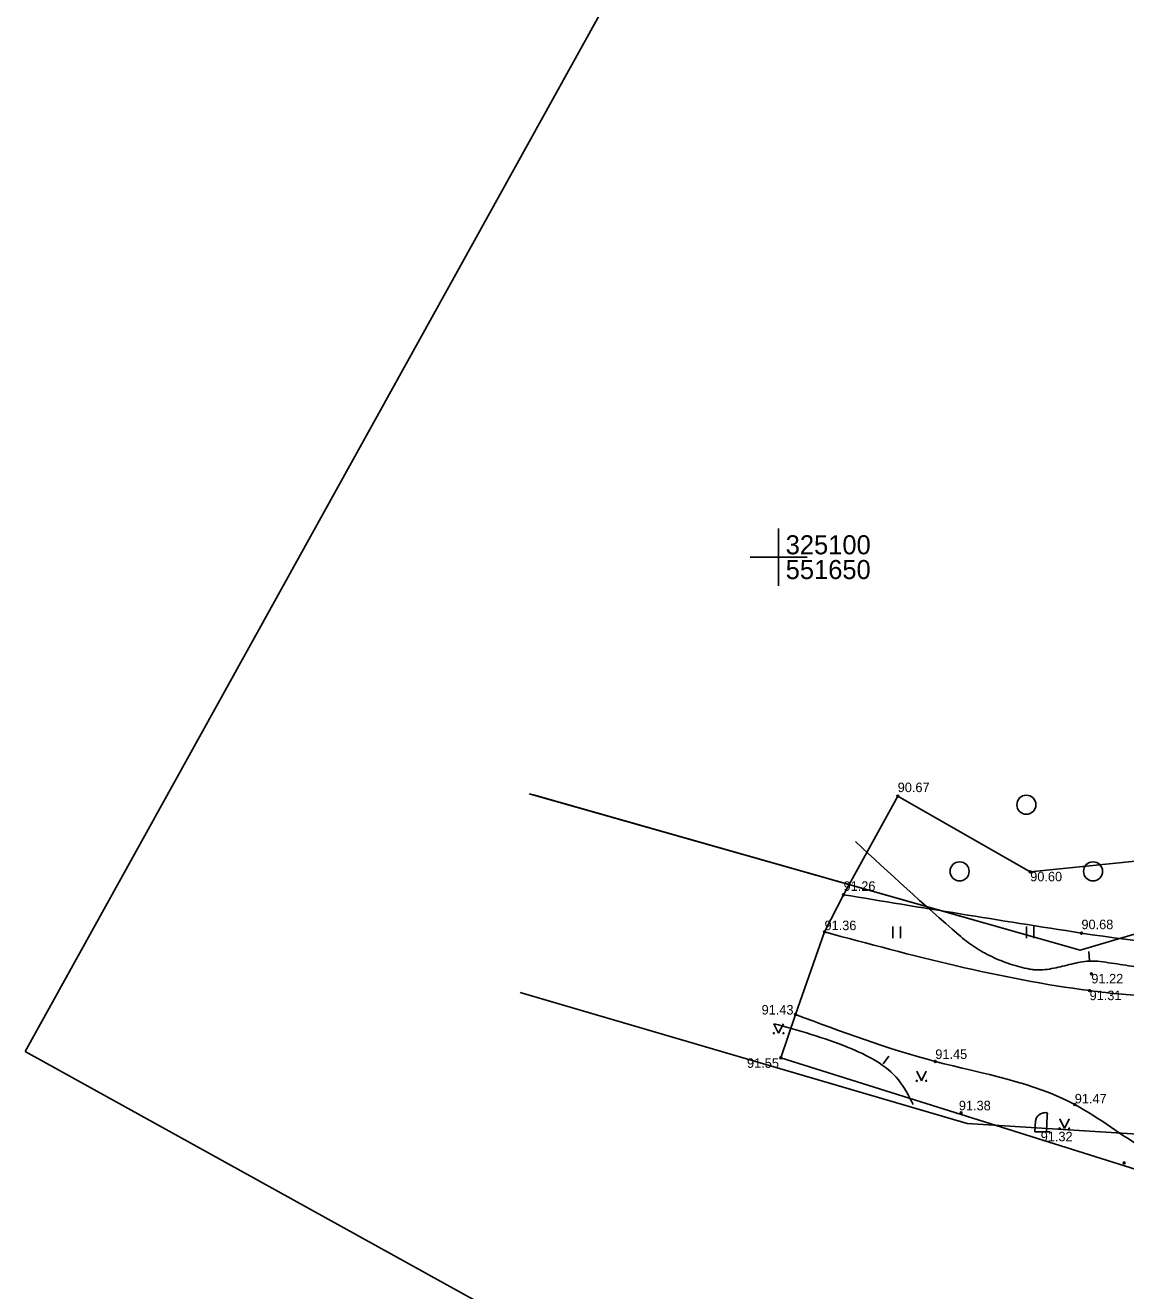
# Model space of a CAD drawing. Extents: x 551610 to 552368, y 324982 to 326143.
# Drawn here: x 551610.5 to 551668.2, y 325061.5 to 325127.9 of the extents above; entities that cross this region are included whole.
import ezdxf

# ---------------------------------------------------------------- set-up
doc = ezdxf.new("R2010")
doc.units = 0
for name, color, linetype in [('CELI_CMAL_####_####_#', 7, 'Continuous'), ('GEOD_ELEM_####_####_#', 7, 'Continuous'), ('GEOD_KORD_####_TKST_#', 7, 'Continuous'), ('NORB_ZOGS_ZSTP_####_#', 7, 'Continuous'), ('RAMI_PLAN_####_TKST_#', 7, 'Continuous'), ('RAMI_UZMR_####_####_#', 7, 'Continuous'), ('RELJ_AATZ_####_TKST_#', 7, 'Continuous'), ('RELJ_ELEM_####_####_#', 7, 'Continuous'), ('RELJ_HORZ_PAMT_####_#', 7, 'Continuous'), ('ROBZ_IERR_####_####_#', 7, 'Continuous'), ('ROBZ_PROJ_####_####_#', 7, 'Continuous'), ('ROBZ_UZMR_####_####_#', 7, 'Continuous'), ('TERT_ELEM_####_####_#', 7, 'Continuous'), ('TERT_KONT_####_####_#', 7, 'Continuous')]:
    doc.layers.add(name, color=color, linetype=linetype)

msp = doc.modelspace()

# ---------------------------------------------------------------- linework, layer by layer
at = {"layer": 'CELI_CMAL_####_####_#'}
for points in [[(551782.413, 325295.535), (551777.482, 325291.074), (551764.764, 325279.524), (551750.088, 325265.539), (551739.117, 325253.881), (551729.333, 325242.199), (551722.878, 325233.479), (551715.226, 325221.006), (551708.506, 325208.219), (551699.147, 325178.327), (551697.879, 325163.828), (551698.131, 325147.079), (551697.788, 325133.322), (551697.162, 325123.276), (551695.575, 325111.735), (551693.14, 325100.661), (551688.204, 325089.944), (551685.156, 325085.248), (551675.056, 325077.519), (551669.724, 325076.946), (551666.32, 325077.236), (551652.408, 325080.317)], [(551650.885, 325075.983), (551658.223, 325073.521), (551665.542, 325071.257), (551673.995, 325068.029), (551676.541, 325068.16), (551676.021, 325065.671), (551679.368, 325064.578)]]:
    msp.add_spline(points, degree=3, dxfattribs=at)
at = {"layer": 'GEOD_ELEM_####_####_#'}
for p, q in [((551650, 325101.5), (551650, 325100)), ((551648.5, 325100), (551650, 325100)), ((551650, 325100), (551650, 325098.5)), ((551650, 325100), (551651.5, 325100))]:
    msp.add_line(p, q, dxfattribs=at)
at = {"layer": 'NORB_ZOGS_ZSTP_####_#'}
msp.add_lwpolyline([(551650.114, 325073.704), (551680.678, 325064.097), (551708.359, 325091.678)], dxfattribs=at)
at = {"layer": 'RAMI_PLAN_####_TKST_#'}
msp.add_lwpolyline([(552201.986, 326142.962), (552368.23, 326050.966), (551776.71, 324982.041), (551610.466, 325074.037)], close=True, dxfattribs=at)
at = {"layer": 'RAMI_UZMR_####_####_#'}
msp.add_lwpolyline([(551691.462, 325132.499), (551689.959, 325123.066), (551689.286, 325114.936), (551683.982, 325104.021), (551681.301, 325093.712), (551676.38, 325089.055), (551674.429, 325084.612), (551663.204, 325083.477), (551656.25, 325087.457), (551653.407, 325082.272), (551652.408, 325080.317), (551650.885, 325075.983), (551650.114, 325073.704), (551680.678, 325064.097), (551707.575, 325090.896), (551707.45, 325091.051), (551703.047, 325096.558), (551703.738, 325101.091), (551706.587, 325103.385), (551710.346, 325104.823), (551714.971, 325109.814), (551712.544, 325116.776), (551712.145, 325124.963), (551711.257, 325139.718)], dxfattribs=at)
at = {"layer": 'RELJ_ELEM_####_####_#'}
for centre in [(551656.25, 325087.457), (551663.204, 325083.477), (551653.407, 325082.272), (551652.408, 325080.317), (551665.891, 325080.26), (551666.412, 325078.115), (551666.32, 325077.236), (551650.885, 325075.983), (551650.114, 325073.704), (551658.223, 325073.521), (551659.576, 325070.821), (551665.542, 325071.257), (551668.134, 325068.186)]:
    msp.add_circle(centre, 0.05, dxfattribs=at)
at = {"layer": 'RELJ_HORZ_PAMT_####_#'}
for p, q in [((551666.286, 325079.288), (551666.309, 325078.789)), ((551655.787, 325073.79), (551655.493, 325073.386))]:
    msp.add_line(p, q, dxfattribs=at)
for points in [[(551673.768, 325077.175), (551671.609, 325077.843), (551670.444, 325078.156), (551669.259, 325078.397), (551668.066, 325078.593), (551667.469, 325078.681), (551666.874, 325078.768), (551666.414, 325078.792), (551665.951, 325078.747), (551665.021, 325078.545), (551664.091, 325078.355), (551663.627, 325078.325), (551663.396, 325078.337), (551663.165, 325078.37), (551662.158, 325078.634), (551661.185, 325079.021), (551660.275, 325079.53), (551659.853, 325079.83), (551659.457, 325080.16), (551654.026, 325085.064)], [(551649.75, 325075.5), (551653.656, 325074.251), (551656.287, 325072.546), (551657.063, 325071.259)]]:
    msp.add_spline(points, degree=3, dxfattribs=at)
at = {"layer": 'ROBZ_IERR_####_####_#'}
msp.add_lwpolyline([(552030.836, 325604.433), (552066.748, 325608.971), (552072.451, 325609.692), (552057.907, 325582.447), (551954.738, 325442.185), (551918.803, 325406.14), (551858.305, 325351.845), (551779.875, 325290.486), (551742.12, 325255.811), (551717.576, 325225.858), (551708.111, 325209.562), (551703.475, 325193.007), (551698.815, 325175.951), (551697.315, 325154.945), (551695.522, 325117.178), (551688.324, 325096.472), (551680.827, 325086.569), (551676.029, 325082.367), (551665.832, 325079.366), (551637.131, 325087.514)], dxfattribs=at)
at = {"layer": 'ROBZ_PROJ_####_####_#'}
for points in [[(551636.903, 325087.579), (551665.832, 325079.366), (551676.029, 325082.367), (551680.827, 325086.569), (551688.324, 325096.472), (551695.522, 325117.178), (551697.315, 325154.945), (551698.815, 325175.951), (551703.475, 325193.007), (551708.111, 325209.562), (551717.576, 325225.858), (551742.12, 325255.811), (551779.875, 325290.486), (551858.305, 325351.845), (551918.803, 325406.14), (551954.738, 325442.185), (552057.907, 325582.447)], [(552065.024, 325571.661), (552021.922, 325520.019), (551958.703, 325442.82), (551936.425, 325416.509), (551858.384, 325346.826), (551824.867, 325321.328), (551809.176, 325308.956), (551762.947, 325266.473), (551743.93, 325247.029), (551741.969, 325243.803), (551725.208, 325220.762), (551714.292, 325199.445), (551711.566, 325192.28), (551707.318, 325174.592), (551708.75, 325132.652), (551708.918, 325111.974), (551703.21, 325112.771), (551698.522, 325091.427), (551680.305, 325068.982), (551659.9, 325070.265), (551636.605, 325077.09)]]:
    msp.add_lwpolyline(points, dxfattribs=at)
at = {"layer": 'ROBZ_UZMR_####_####_#'}
msp.add_lwpolyline([(551636.428, 325077.142), (551659.9, 325070.265), (551680.305, 325068.982), (551698.522, 325091.427), (551703.21, 325112.771), (551745.315, 325078.289)], dxfattribs=at)
at = {"layer": 'TERT_ELEM_####_####_#'}
for p, q in [((551656, 325080), (551656, 325080.6)), ((551656.4, 325080), (551656.4, 325080.6)), ((551663, 325080), (551663, 325080.6)), ((551663.4, 325080), (551663.4, 325080.6)), ((551649.75, 325075.5), (551650, 325075)), ((551650, 325075), (551650.25, 325075.5)), ((551657.25, 325073), (551657.5, 325072.5)), ((551657.5, 325072.5), (551657.75, 325073)), ((551663.485, 325070.396), (551663.454, 325069.823)), ((551664.054, 325069.823), (551664.088, 325070.688)), ((551664.75, 325070.5), (551665, 325070)), ((551665, 325070), (551665.25, 325070.5)), ((551664.054, 325069.823), (551663.454, 325069.823)), ((551663.454, 325069.823), (551663.754, 325069.823)), ((551663.754, 325069.823), (551664.054, 325069.823)), ((551664.054, 325069.823), (551664.254, 325069.823))]:
    msp.add_line(p, q, dxfattribs=at)
for centre, radius in [((551663, 325087), 0.5), ((551659.5, 325083.5), 0.5), ((551666.5, 325083.5), 0.5), ((551649.75, 325075), 0.028), ((551650.25, 325075), 0.0263), ((551657.25, 325072.5), 0.028), ((551657.75, 325072.5), 0.0263), ((551664.75, 325070), 0.028), ((551665.25, 325070), 0.0263)]:
    msp.add_circle(centre, radius, dxfattribs=at)
msp.add_spline([(551664.088, 325070.688), (551664.092, 325070.719), (551664.095, 325070.73), (551664.11, 325070.792), (551664.08, 325070.827), (551663.958, 325070.821), (551663.854, 325070.803), (551663.748, 325070.764), (551663.683, 325070.72), (551663.608, 325070.656), (551663.528, 325070.558), (551663.497, 325070.469), (551663.485, 325070.395)], degree=3, dxfattribs=at)
at = {"layer": 'TERT_KONT_####_####_#'}
msp.add_spline([(551653.407, 325082.272), (551665.891, 325080.26), (551674.585, 325080.275), (551683.238, 325087.464), (551686.682, 325090.145), (551688.544, 325101.306), (551693.155, 325111.645), (551694.875, 325123.791), (551695.847, 325133.123), (551696.305, 325147.173), (551696.305, 325147.597), (551687.594, 325149.884)], degree=3, dxfattribs=at)

# ---------------------------------------------------------------- texts
at = {"layer": 'GEOD_KORD_####_TKST_#'}
for s, p in [(' 325100', (551650, 325100.15)), (' 551650', (551650, 325098.85))]:
    msp.add_text(s, height=1, dxfattribs=at).set_placement(p)
at = {"layer": 'RELJ_AATZ_####_TKST_#'}
for s, p in [('90.67', (551656.25, 325087.661)), ('90.60', (551663.204, 325082.977)), ('91.26', (551653.407, 325082.476)), ('91.36', (551652.408, 325080.412)), ('90.68', (551665.891, 325080.464)), ('91.22', (551666.412, 325077.615)), ('91.31', (551666.32, 325076.736)), ('91.43', (551649.107, 325075.982)), ('91.45', (551658.223, 325073.649)), ('91.55', (551648.343, 325073.183)), ('91.38', (551659.459, 325070.952)), ('91.47', (551665.542, 325071.316)), ('91.32', (551663.754, 325069.323))]:
    msp.add_text(s, height=0.5, dxfattribs=at).set_placement(p)

doc.saveas('drawing.dxf')
